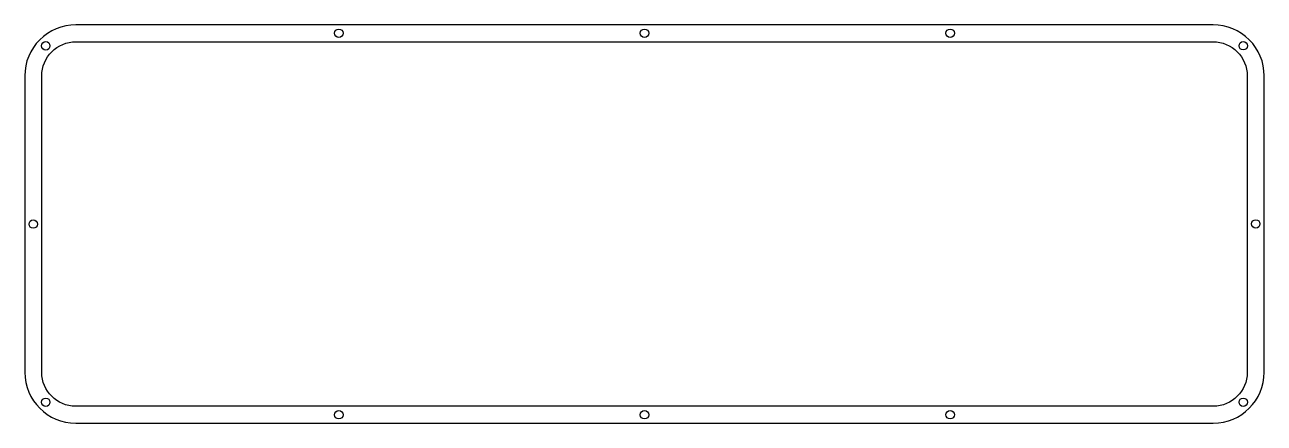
# Model space of a CAD drawing. Header units: millimetres. Extents: x -360 to 5, y -113 to 4.
import ezdxf

# ---------------------------------------------------------------- set-up
doc = ezdxf.new("R2010")
doc.units = ezdxf.units.MM
doc.layers.get('0').update_dxf_attribs({"linetype": 'CONTINUOUS'})

msp = doc.modelspace()

# ---------------------------------------------------------------- linework, layer by layer
for points in [[(-10.19, -112.76, 0.414174), (4.81, -97.76), (4.81, -10.51, 0.414256), (-10.19, 4.49), (-345.09, 4.49, 0.414235), (-360.09, -10.51), (-360.09, -97.76, 0.414205), (-345.09, -112.76)], [(-345.09, -0.51), (-10.19, -0.51, -0.414263), (-0.19, -10.51), (-0.19, -97.76, -0.414167), (-10.19, -107.76), (-345.09, -107.76, -0.414203), (-355.09, -97.76), (-355.09, -10.51, -0.414239)]]:
    msp.add_lwpolyline(points, format="xyb", close=True)
for centre in [(-267.62, 2), (-177.64, 2), (-87.66, 1.99), (-353.94, -1.68), (-1.35, -1.67), (-357.6, -54.15), (2.31, -54.13), (-353.93, -106.61), (-1.35, -106.6), (-267.62, -110.26), (-177.64, -110.26), (-87.66, -110.25)]:
    msp.add_circle(centre, 1.25)

doc.saveas('drawing.dxf')
